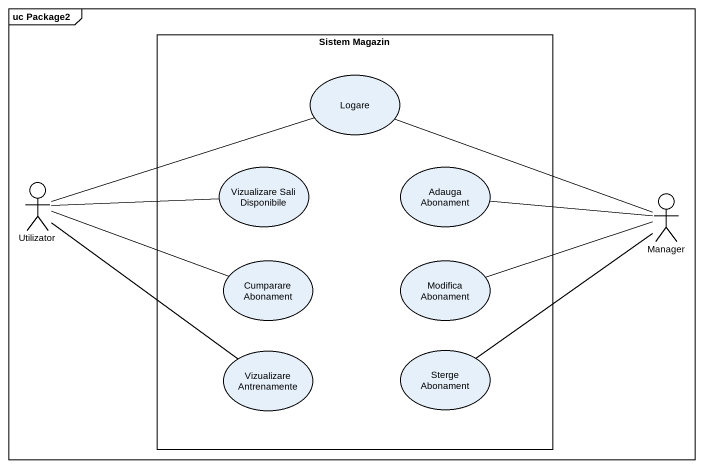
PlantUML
@startuml
mainframe uc Package2
rectangle "Sistem Magazin" as Sistem_Magazin {
  usecase Logare
  usecase "Vizualizare Sali Disponibile" as Vizualizare_Sali_Disponibile
  usecase "Adauga Abonament" as Adauga_Abonament
  usecase "Cumparare Abonament" as Cumparare_Abonament
  usecase "Modifica Abonament" as Modifica_Abonament
  usecase "Vizualizare Antrenamente" as Vizualizare_Antrenamente
  usecase "Sterge Abonament" as Sterge_Abonament
}
actor Utilizator
actor Manager
Adauga_Abonament -right- Manager
Utilizator -right- Logare
Utilizator -right- Vizualizare_Sali_Disponibile
Utilizator -right- Cumparare_Abonament
Utilizator -- Vizualizare_Antrenamente
Manager -left- Logare
Modifica_Abonament -right- Manager
Sterge_Abonament -up- Manager
@enduml
